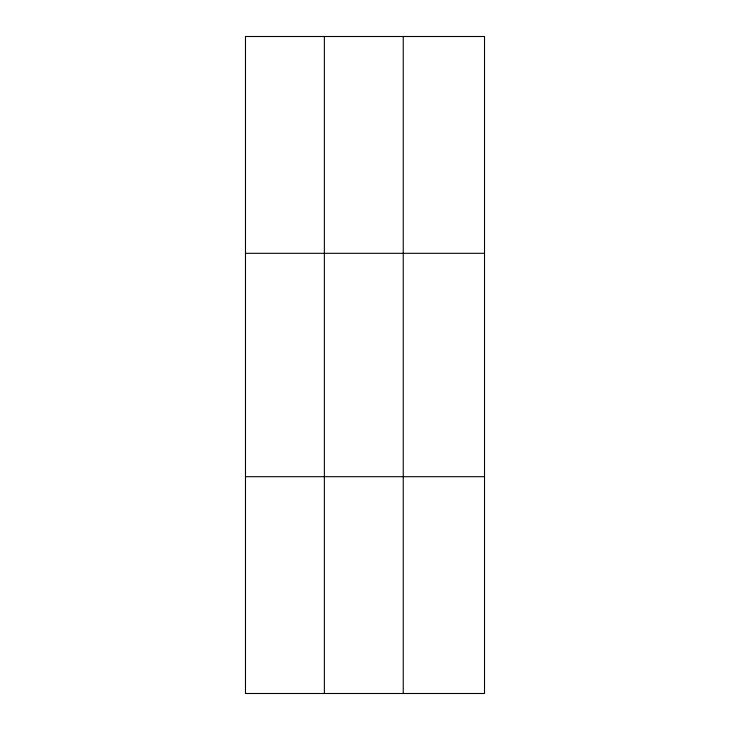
<?xml version="1.0" encoding="UTF-8"?>
<svg xmlns="http://www.w3.org/2000/svg" width="730" height="730" viewBox="0 0 730 730"><rect width="100%" height="100%" fill="white"/><g stroke="black" fill="none" stroke-linecap="round" stroke-linejoin="round"><path stroke-width="1.09" d="M324.366 36.5L324.366 693.5M403.243 36.5L403.243 693.5M245.481 253.31L484.519 253.31M245.481 476.69L484.519 476.69M484.519 36.5L484.519 693.5L245.481 693.5L245.481 36.5L484.519 36.5"/></g></svg>
